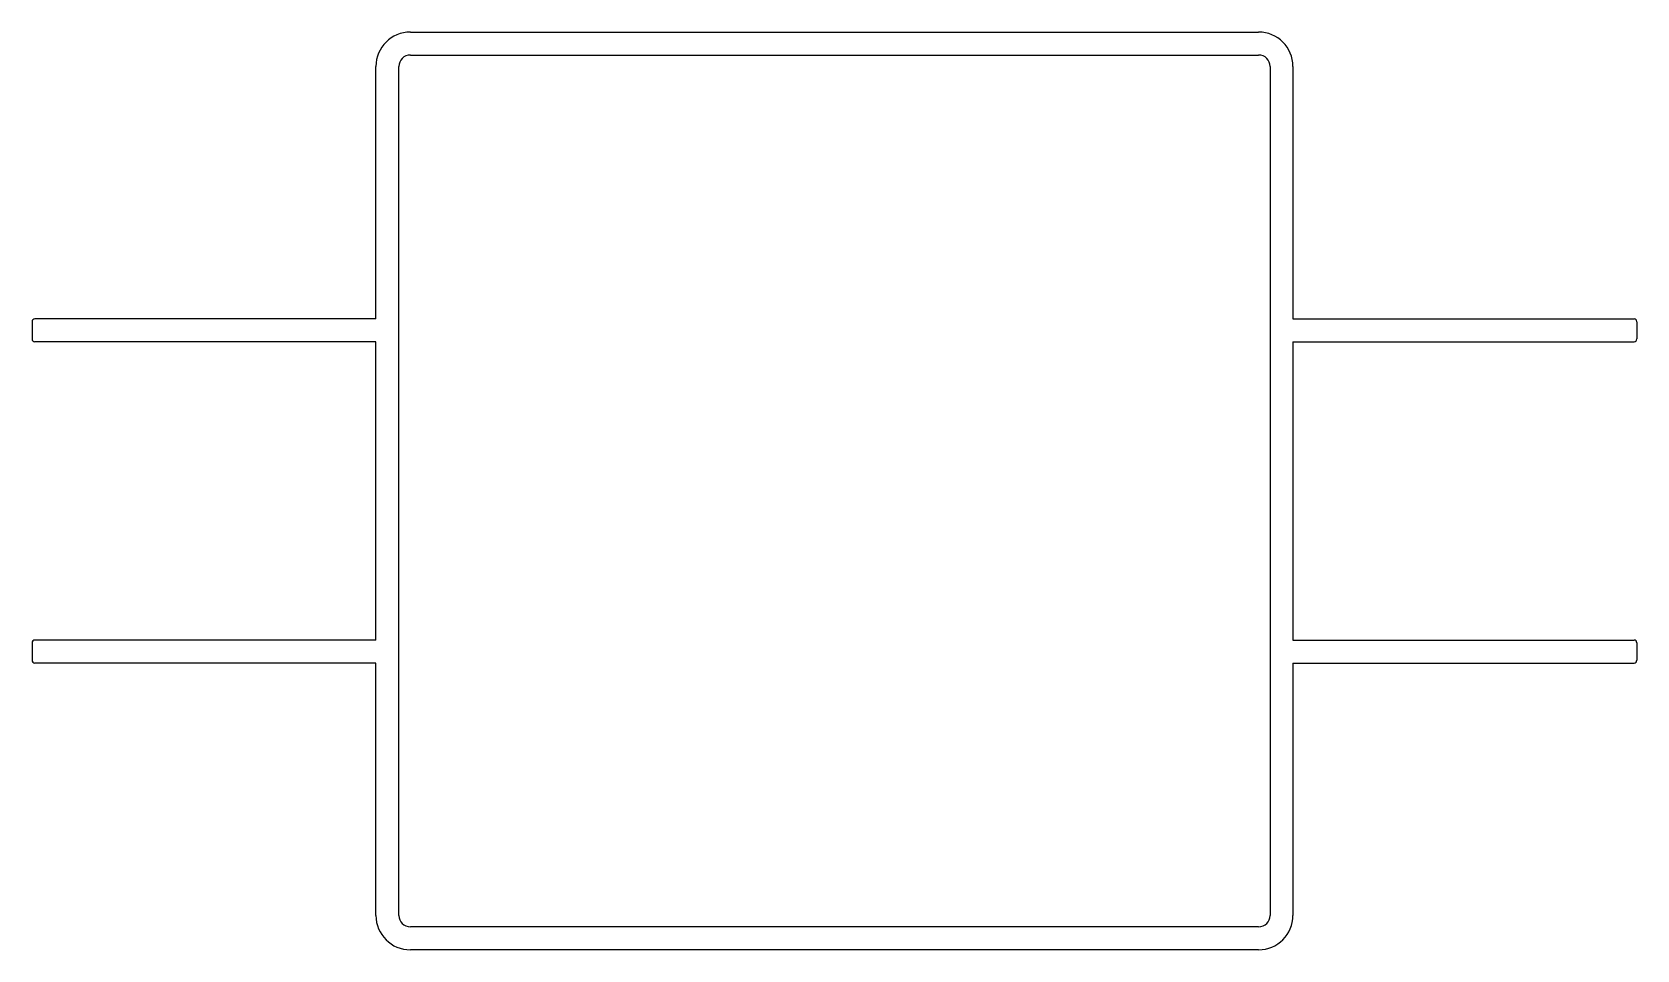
# Model space of a CAD drawing. Extents: x 1391 to 1531, y 1399 to 1479.
import ezdxf

# ---------------------------------------------------------------- set-up
doc = ezdxf.new("R2010")
doc.units = 0
doc.layers.get('0').update_dxf_attribs({"linetype": 'CONTINUOUS'})

msp = doc.modelspace()

# ---------------------------------------------------------------- linework, layer by layer
for p, q in [((1424.25, 1479.36), (1498.25, 1479.36)), ((1424.25, 1477.36), (1498.25, 1477.36)), ((1421.25, 1454.36), (1421.25, 1476.36)), ((1423.25, 1402.36), (1423.25, 1476.36)), ((1499.25, 1476.36), (1499.25, 1402.36)), ((1501.25, 1476.36), (1501.25, 1454.36)), ((1391.25, 1454.11), (1391.25, 1452.61)), ((1421.25, 1454.36), (1391.5, 1454.36)), ((1501.25, 1454.36), (1531, 1454.36)), ((1531.25, 1454.11), (1531.25, 1452.61)), ((1421.25, 1452.36), (1391.5, 1452.36)), ((1421.25, 1426.36), (1421.25, 1452.36)), ((1501.25, 1452.36), (1531, 1452.36)), ((1501.25, 1452.36), (1501.25, 1426.36)), ((1391.25, 1426.11), (1391.25, 1424.61)), ((1421.25, 1426.36), (1391.5, 1426.36)), ((1501.25, 1426.36), (1531, 1426.36)), ((1531.25, 1426.11), (1531.25, 1424.61)), ((1421.25, 1424.36), (1391.5, 1424.36)), ((1421.25, 1402.36), (1421.25, 1424.36)), ((1501.25, 1424.36), (1531, 1424.36)), ((1501.25, 1424.36), (1501.25, 1402.36)), ((1498.25, 1401.36), (1424.25, 1401.36)), ((1498.25, 1399.36), (1424.25, 1399.36))]:
    msp.add_line(p, q)
for centre, radius, start, end in [((1424.25, 1476.36), 3, 90, 180), ((1498.25, 1476.36), 3, 0, 90), ((1424.25, 1476.36), 1, 90, 180), ((1498.25, 1476.36), 1, 0, 90), ((1391.5, 1454.11), 0.25, 90, 180), ((1531, 1454.11), 0.25, 0, 90), ((1391.5, 1452.61), 0.25, 180, 270), ((1531, 1452.61), 0.25, 270, 0), ((1391.5, 1426.11), 0.25, 90, 180), ((1531, 1426.11), 0.25, 0, 90), ((1391.5, 1424.61), 0.25, 180, 270), ((1531, 1424.61), 0.25, 270, 0), ((1424.25, 1402.36), 3, 180, 270), ((1424.25, 1402.36), 1, 180, 270), ((1498.25, 1402.36), 1, 270, 0), ((1498.25, 1402.36), 3, 270, 0)]:
    msp.add_arc(centre, radius, start, end)

doc.saveas('drawing.dxf')
